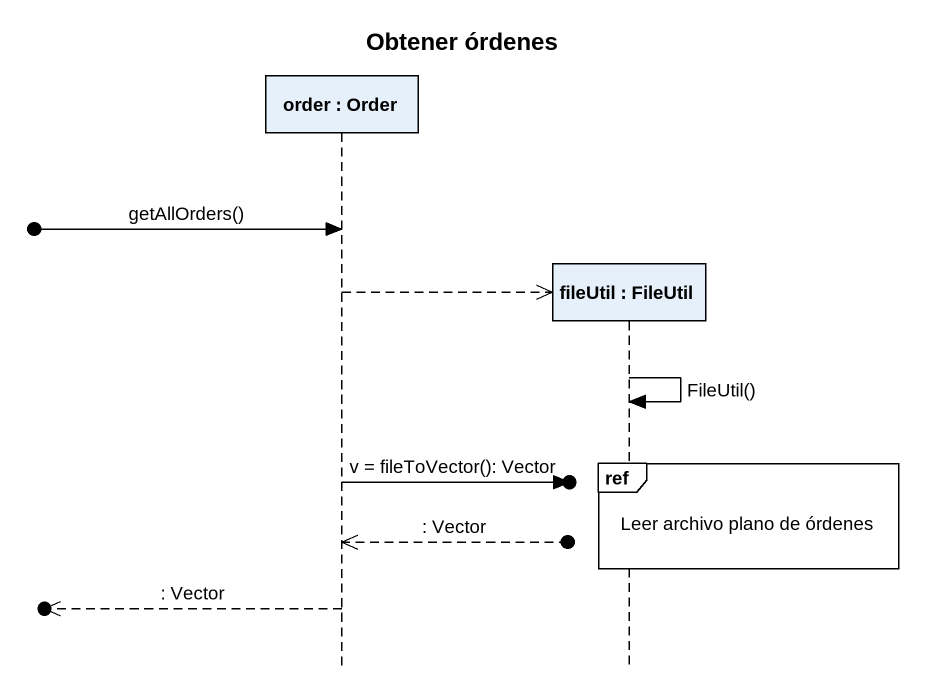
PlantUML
@startuml
title Obtener órdenes
hide footbox
participant "order : Order" as order
participant "fileUtil : FileUtil" as fileUtil

[o-> order : getAllOrders()
order -->> fileUtil **
fileUtil -> fileUtil : FileUtil()
ref over fileUtil : Leer archivo plano de órdenes
order ->o] : v = fileToVector(): Vector
order <<--o] : : Vector
[o<<-- order : : Vector
@enduml
